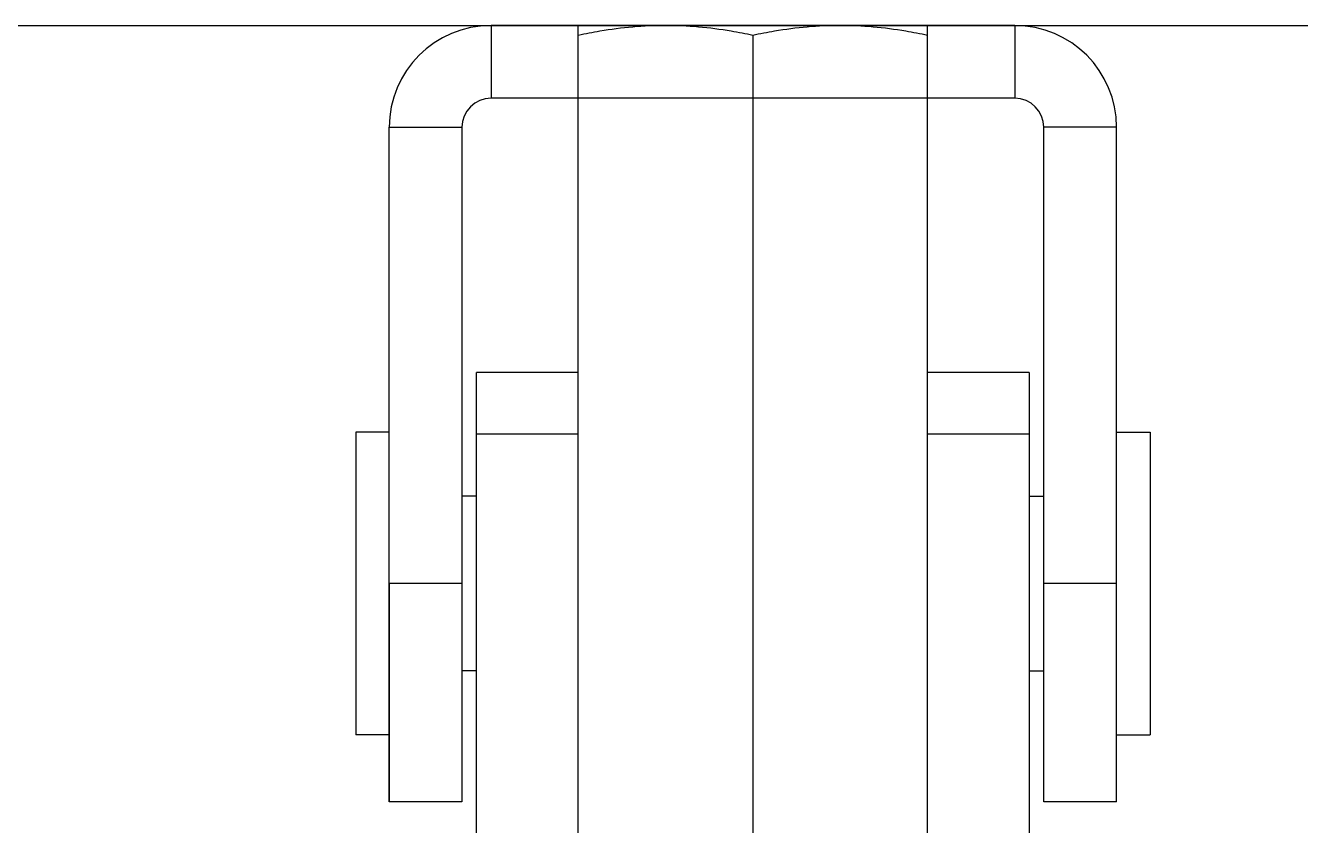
# Model space of a CAD drawing. Extents: x -427546 to -314919, y 698702 to 968782.
# Drawn here: x -414502.2 to -414054.2, y 895979.4 to 896260.4 of the extents above; entities that cross this region are included whole.
import ezdxf

# ---------------------------------------------------------------- set-up
doc = ezdxf.new("R2010")
doc.units = 0
doc.header["$LTSCALE"] = 1000
doc.header["$MEASUREMENT"] = 0
doc.layers.get('0').update_dxf_attribs({"linetype": 'CONTINUOUS'})
doc.layers.add('BZ', color=2, linetype='CONTINUOUS')

msp = doc.modelspace()

# ---------------------------------------------------------------- linework, layer by layer
for p, q in [((-414338.62, 896260.43), (-414338.62, 896234.87)), ((-414154.62, 896260.43), (-414338.62, 896260.43)), ((-414307.95, 895868.75), (-414307.95, 896260.43)), ((-414185.29, 896260.43), (-414307.95, 896260.43)), ((-414185.29, 895868.75), (-414185.29, 896260.43)), ((-414154.62, 896260.43), (-414154.62, 896234.87)), ((-414246.62, 896256.97), (-414246.62, 895872.21)), ((-414154.62, 896234.87), (-414338.62, 896234.87)), ((-414374.39, 895987.72), (-414374.39, 896224.65)), ((-414374.39, 896224.65), (-414348.84, 896224.65)), ((-414348.84, 896224.65), (-414348.84, 896124.3)), ((-414144.4, 895987.72), (-414144.4, 896224.65)), ((-414118.84, 896224.65), (-414144.4, 896224.65)), ((-414118.84, 895987.72), (-414118.84, 896224.65)), ((-414343.73, 896114.08), (-414343.73, 896138.5)), ((-414307.95, 896138.49), (-414343.73, 896138.49)), ((-414149.51, 896138.49), (-414185.29, 896138.49)), ((-414149.51, 896138.49), (-414149.51, 895941.51)), ((-414348.84, 896124.3), (-414348.84, 896073.19)), ((-414374.39, 896117.5), (-414386.17, 896117.5)), ((-414386.17, 896117.5), (-414386.17, 896011.27)), ((-414307.95, 896116.79), (-414343.73, 896116.79)), ((-414149.51, 896116.79), (-414185.29, 896116.79)), ((-414118.84, 896117.5), (-414107.07, 896117.5)), ((-414107.07, 896117.5), (-414107.07, 896011.27)), ((-414343.73, 896085.81), (-414343.73, 896114.08)), ((-414343.73, 896095.05), (-414348.84, 896095.05)), ((-414149.51, 896095.05), (-414144.4, 896095.05)), ((-414343.73, 895960.75), (-414343.73, 896085.81)), ((-414307.95, 896086.17), (-414308.01, 896086.17)), ((-414348.84, 896073.19), (-414348.84, 895987.72)), ((-414374.39, 896064.39), (-414374.39, 895987.72)), ((-414348.84, 896064.39), (-414374.39, 896064.39)), ((-414118.84, 896064.39), (-414144.4, 896064.39)), ((-414343.73, 896033.72), (-414348.84, 896033.72)), ((-414149.51, 896033.72), (-414144.4, 896033.72)), ((-414374.39, 896011.27), (-414386.17, 896011.27)), ((-414118.84, 896011.27), (-414107.07, 896011.27)), ((-414348.84, 895987.72), (-414374.39, 895987.72)), ((-414118.84, 895987.72), (-414144.4, 895987.72))]:
    msp.add_line(p, q)
for centre, radius, start, end in [((-414338.62, 896224.65), 35.78, 90, 180), ((-414154.62, 896224.65), 35.78, 0, 90), ((-414338.62, 896224.65), 10.22, 90, 180), ((-414154.62, 896224.65), 10.22, 0, 90)]:
    msp.add_arc(centre, radius, start, end)
for points, knots in [([(-414277.28, 896260.43), (-414285, 896260.43), (-414295.31, 896259.44), (-414305.42, 896257.5), (-414307.95, 896256.97)], [0, 0, 0, 0, 0.749211, 1, 1, 1, 1]), ([(-414246.62, 896256.97), (-414249.15, 896257.5), (-414259.26, 896259.44), (-414269.57, 896260.43), (-414277.28, 896260.43)], [0, 0, 0, 0, 0.250789, 1, 1, 1, 1]), ([(-414215.95, 896260.43), (-414223.67, 896260.43), (-414233.98, 896259.44), (-414244.09, 896257.5), (-414246.62, 896256.97)], [0, 0, 0, 0, 0.749211, 1, 1, 1, 1]), ([(-414185.29, 896256.97), (-414187.81, 896257.5), (-414197.93, 896259.44), (-414208.24, 896260.43), (-414215.95, 896260.43)], [0, 0, 0, 0, 0.250789, 1, 1, 1, 1])]:
    msp.add_open_spline(points, degree=3, knots=knots)
at = {"layer": 'BZ'}
msp.add_line((-420789.95, 896260.43), (-411354.95, 896260.43), dxfattribs=at)

doc.saveas('drawing.dxf')
